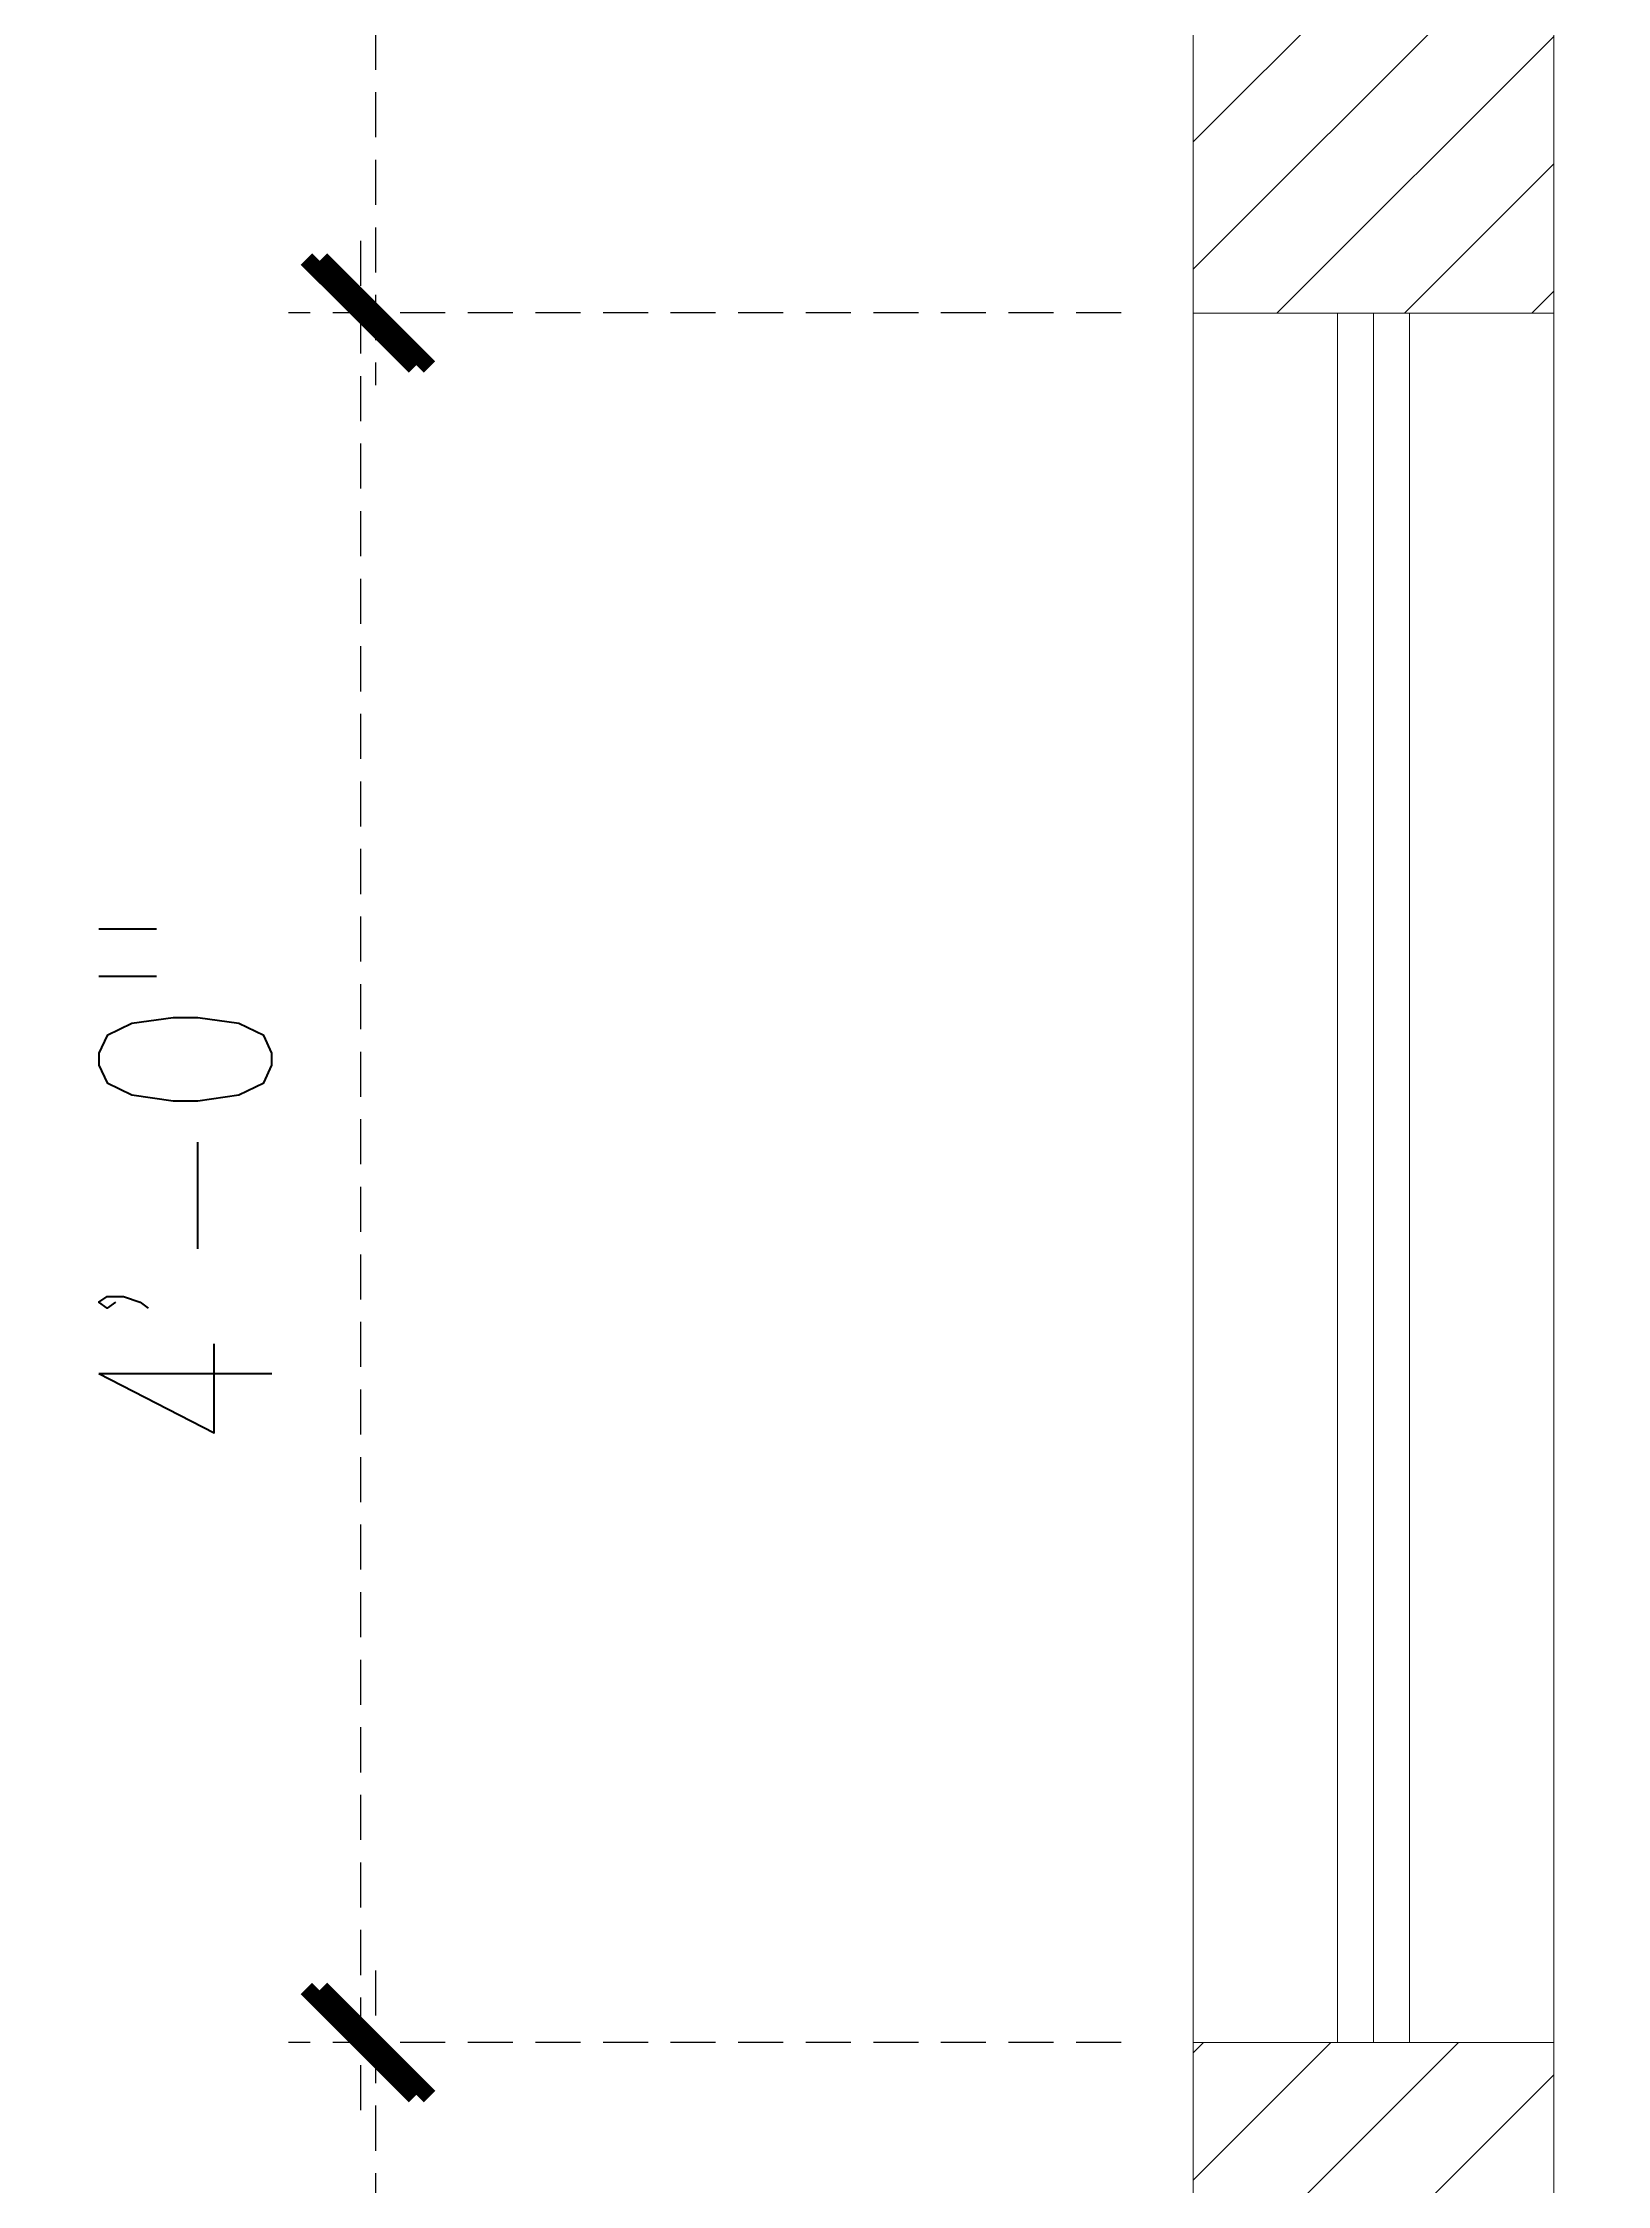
# Model space of a CAD drawing. Header units: inches. Extents: x 151595 to 151821, y -8986 to -8791.
# Drawn here: x 151631.8 to 151675.2, y -8909.7 to -8850.3 of the extents above; entities that cross this region are included whole.
import ezdxf

# ---------------------------------------------------------------- set-up
doc = ezdxf.new("R2010")
doc.units = ezdxf.units.IN
doc.header["$MEASUREMENT"] = 0
doc.header["$PDMODE"] = 35
doc.header["$PDSIZE"] = 1
doc.linetypes.add('CENTER', pattern=[2, 1.25, -0.25, 0.25, -0.25])
doc.linetypes.add('DASHED2', pattern=[0.375, 0.25, -0.125])
doc.layers.get('Defpoints').update_dxf_attribs({"linetype": 'CONTINUOUS'})
for name, color, linetype in [('LCONT-RD', 1, 'CONTINUOUS'), ('LGRID-RD', 253, 'CENTER'), ('LOT', 4, 'CONTINUOUS')]:
    doc.layers.add(name, color=color, linetype=linetype)
doc.styles.add('100', font='romans.shx', dxfattribs={"width": 0.8, "height": 4.8})
doc.dimstyles.get("Standard").update_dxf_attribs({"dimtxt": 0.18, "dimasz": 3, "dimexe": 2, "dimexo": 2, "dimgap": 2, "dimtad": 1, "dimdec": 4, "dimzin": 3, "dimdsep": 46, "dimlunit": 4, "dimtxsty": '100', "dimblk": 'ARCHTICK', "dimcen": 1, "dimdle": 2, "dimclrd": 256, "dimclrt": 2, "dimaunit": 1, "dimazin": 3, "dimtfac": 1, "dimtdec": 4, "dimtix": 1, "dimtmove": 0, "dimatfit": 3, "dimfxl": 1, "dimfrac": 2, "dimtolj": 1, "dimtzin": 0, "dimarcsym": 0})

# ---------------------------------------------------------------- blocks, each defined once
blk = doc.blocks.new('_ArchTick')
at = {"layer": 'LGRID-RD', "color": 0, "const_width": 0.15}
blk.add_lwpolyline([(-0.5, -0.5), (0.5, 0.5)], dxfattribs=at)
blk = doc.blocks.new('*D276')
at = {"layer": 'Defpoints', "color": 0, "linetype": 'DASHED2', "lineweight": 9, "ltscale": 5}
for p in [(151663.732, -8821.79), (151641.045, -8857.79), (151663.732, -8857.79)]:
    blk.add_point(p, dxfattribs=at)
at = {"layer": 'LOT', "linetype": 'DASHED2', "lineweight": -2, "ltscale": 5}
blk.add_line((151641.045, -8819.79), (151641.045, -8859.79), dxfattribs=at)
at = {"layer": 'LOT', "color": 0, "linetype": 'DASHED2', "lineweight": -2, "ltscale": 5}
for p, q in [((151661.732, -8821.79), (151639.045, -8821.79)), ((151661.732, -8857.79), (151639.045, -8857.79))]:
    blk.add_line(p, q, dxfattribs=at)
at = {"layer": 'LOT', "linetype": 'DASHED2', "lineweight": -2, "ltscale": 5, "xscale": 3, "yscale": 3, "zscale": 3}
for p, rotation in [((151641.045, -8821.79), 90), ((151641.045, -8857.79), 270)]:
    blk.add_blockref('_ArchTick', p, dxfattribs=dict(at, rotation=rotation))
at = {"layer": 'LOT', "color": 2, "linetype": 'DASHED2', "lineweight": 9, "ltscale": 5, "insert": (151636.188, -8839.79), "char_height": 4.8, "attachment_point": 5, "rotation": 90, "style": '100'}
blk.add_mtext('\\A1;3\'-0"', dxfattribs=at)
blk = doc.blocks.new('*D277')
at = {"layer": 'Defpoints', "color": 0, "linetype": 'DASHED2', "lineweight": 9, "ltscale": 5}
for p in [(151663.732, -8857.79), (151640.628, -8905.79), (151663.732, -8905.79)]:
    blk.add_point(p, dxfattribs=at)
at = {"layer": 'LOT', "linetype": 'DASHED2', "lineweight": -2, "ltscale": 5}
blk.add_line((151640.628, -8855.79), (151640.628, -8907.79), dxfattribs=at)
at = {"layer": 'LOT', "color": 0, "linetype": 'DASHED2', "lineweight": -2, "ltscale": 5}
for p, q in [((151661.732, -8857.79), (151638.628, -8857.79)), ((151661.732, -8905.79), (151638.628, -8905.79))]:
    blk.add_line(p, q, dxfattribs=at)
at = {"layer": 'LOT', "linetype": 'DASHED2', "lineweight": -2, "ltscale": 5, "xscale": 3, "yscale": 3, "zscale": 3}
for p, rotation in [((151640.628, -8857.79), 90), ((151640.628, -8905.79), 270)]:
    blk.add_blockref('_ArchTick', p, dxfattribs=dict(at, rotation=rotation))
at = {"layer": 'LOT', "color": 2, "linetype": 'DASHED2', "lineweight": 9, "ltscale": 5, "insert": (151635.771, -8881.79), "char_height": 4.8, "attachment_point": 5, "rotation": 90, "style": '100'}
blk.add_mtext('\\A1;4\'-0"', dxfattribs=at)
blk = doc.blocks.new('*D278')
at = {"layer": 'Defpoints', "color": 0, "linetype": 'DASHED2', "lineweight": 9, "ltscale": 5}
for p in [(151663.732, -8905.79), (151641.045, -8941.79), (151663.732, -8941.79)]:
    blk.add_point(p, dxfattribs=at)
at = {"layer": 'LOT', "linetype": 'DASHED2', "lineweight": -2, "ltscale": 5}
blk.add_line((151641.045, -8903.79), (151641.045, -8943.79), dxfattribs=at)
at = {"layer": 'LOT', "color": 0, "linetype": 'DASHED2', "lineweight": -2, "ltscale": 5}
for p, q in [((151661.732, -8905.79), (151639.045, -8905.79)), ((151661.732, -8941.79), (151639.045, -8941.79))]:
    blk.add_line(p, q, dxfattribs=at)
at = {"layer": 'LOT', "linetype": 'DASHED2', "lineweight": -2, "ltscale": 5, "xscale": 3, "yscale": 3, "zscale": 3}
for p, rotation in [((151641.045, -8905.79), 90), ((151641.045, -8941.79), 270)]:
    blk.add_blockref('_ArchTick', p, dxfattribs=dict(at, rotation=rotation))
at = {"layer": 'LOT', "color": 2, "linetype": 'DASHED2', "lineweight": 9, "ltscale": 5, "insert": (151636.188, -8923.79), "char_height": 4.8, "attachment_point": 5, "rotation": 90, "style": '100'}
blk.add_mtext('\\A1;3\'-0"', dxfattribs=at)
blk = doc.blocks.new('*D280')
at = {"layer": 'Defpoints', "color": 0, "linetype": 'DASHED2', "lineweight": 9, "ltscale": 5}
for p in [(151661.732, -8821.79), (151602.728, -8965.79), (151663.732, -8965.79)]:
    blk.add_point(p, dxfattribs=at)
at = {"layer": 'LOT', "linetype": 'DASHED2', "lineweight": -2, "ltscale": 5}
blk.add_line((151602.728, -8819.79), (151602.728, -8967.79), dxfattribs=at)
at = {"layer": 'LOT', "color": 0, "linetype": 'DASHED2', "lineweight": -2, "ltscale": 5}
for p, q in [((151659.732, -8821.79), (151600.728, -8821.79)), ((151661.732, -8965.79), (151600.728, -8965.79))]:
    blk.add_line(p, q, dxfattribs=at)
at = {"layer": 'LOT', "linetype": 'DASHED2', "lineweight": -2, "ltscale": 5, "xscale": 3, "yscale": 3, "zscale": 3}
for p, rotation in [((151602.728, -8821.79), 90), ((151602.728, -8965.79), 270)]:
    blk.add_blockref('_ArchTick', p, dxfattribs=dict(at, rotation=rotation))
at = {"layer": 'LOT', "color": 2, "linetype": 'DASHED2', "lineweight": 9, "ltscale": 5, "insert": (151597.871, -8893.79), "char_height": 4.8, "attachment_point": 5, "rotation": 90, "style": '100'}
blk.add_mtext('\\A1;12\'-0"', dxfattribs=at)

msp = doc.modelspace()

# ---------------------------------------------------------------- hatches: boundary and pattern name
at = {"layer": 'LOT', "linetype": 'Continuous', "lineweight": 9, "ltscale": 5}
h = msp.add_hatch(dxfattribs=at)
h.set_pattern_fill('ANSI31', scale=20, style=0)
h.paths.add_polyline_path([(151737.73225, -8821.79048), (151663.73225, -8821.79048), (151663.73225, -8857.79048), (151673.73225, -8857.79048), (151673.73225, -8831.79048), (151737.73225, -8831.79048)])
h.paths.add_polyline_path([(151687.73225, -8931.79048), (151673.73225, -8931.79048), (151673.73225, -8905.79048), (151663.73225, -8905.79048), (151663.73225, -8941.79048), (151687.73225, -8941.79048)])
h.paths.add_polyline_path([(151673.73225, -8941.79048), (151663.73225, -8941.79048), (151663.73225, -8965.79048), (151673.73225, -8965.79048)])
h.paths.add_polyline_path([(151783.73225, -8821.79048), (151773.73225, -8821.79048), (151773.73225, -8941.79048), (151783.73225, -8941.79048)])
h.paths.add_polyline_path([(151783.73225, -8941.79048), (151773.73225, -8941.79048), (151773.73225, -8965.79048), (151783.73225, -8965.79048)])
h.paths.add_polyline_path([(151737.73225, -8931.79048), (151723.73225, -8931.79048), (151723.73225, -8941.79048), (151737.73225, -8941.79048)])

# ---------------------------------------------------------------- linework, layer by layer
at = {"layer": 'LCONT-RD', "color": 7, "linetype": 'Continuous', "lineweight": 9, "ltscale": 5}
for p, q in [((151663.73225, -8821.79048), (151663.73225, -8857.79048)), ((151673.73225, -8831.79048), (151673.73225, -8857.79048)), ((151663.73225, -8857.79048), (151663.73225, -8905.79048)), ((151673.73225, -8857.79048), (151663.73225, -8857.79048)), ((151667.73225, -8857.79048), (151667.73225, -8905.79048)), ((151668.73225, -8857.79048), (151668.73225, -8905.79048)), ((151668.73225, -8857.79048), (151668.73225, -8905.79048)), ((151669.73225, -8857.79048), (151669.73225, -8905.79048)), ((151669.73225, -8857.79048), (151669.73225, -8905.79048)), ((151669.73225, -8857.79048), (151669.73225, -8905.79048)), ((151673.73225, -8857.79048), (151673.73225, -8905.79048)), ((151663.73225, -8905.79048), (151663.73225, -8941.79048)), ((151663.73225, -8905.79048), (151673.73225, -8905.79048)), ((151673.73225, -8905.79048), (151673.73225, -8931.79048))]:
    msp.add_line(p, q, dxfattribs=at)
at = {"layer": 'LOT', "color": 7, "linetype": 'Continuous', "lineweight": 9, "ltscale": 5}
msp.add_line((151667.73225, -8857.79048), (151667.73225, -8905.79048), dxfattribs=at)

# ---------------------------------------------------------------- dimensions: what is measured, and where the dimension line sits
at = {"layer": 'LOT', "color": 7, "linetype": 'DASHED2', "lineweight": 9, "ltscale": 5}
for base, p1, p2, picture, middle in [((151602.72841, -8965.79048), (151661.73225, -8821.79048), (151663.73225, -8965.79048), '*D280', (151597.87127, -8893.79048)), ((151641.0447, -8857.79048), (151663.73225, -8821.79048), (151663.73225, -8857.79048), '*D276', (151636.18756, -8839.79048)), ((151640.62831, -8905.79048), (151663.73225, -8857.79048), (151663.73225, -8905.79048), '*D277', (151635.77116, -8881.79048)), ((151641.0447, -8941.79048), (151663.73225, -8905.79048), (151663.73225, -8941.79048), '*D278', (151636.18756, -8923.79048))]:
    dim = msp.add_linear_dim(base=base, p1=p1, p2=p2, angle=90, dimstyle='Standard', dxfattribs=at)
    dim.commit()
    dim.dimension.update_dxf_attribs({"geometry": picture, "text_midpoint": middle})

doc.saveas('drawing.dxf')
